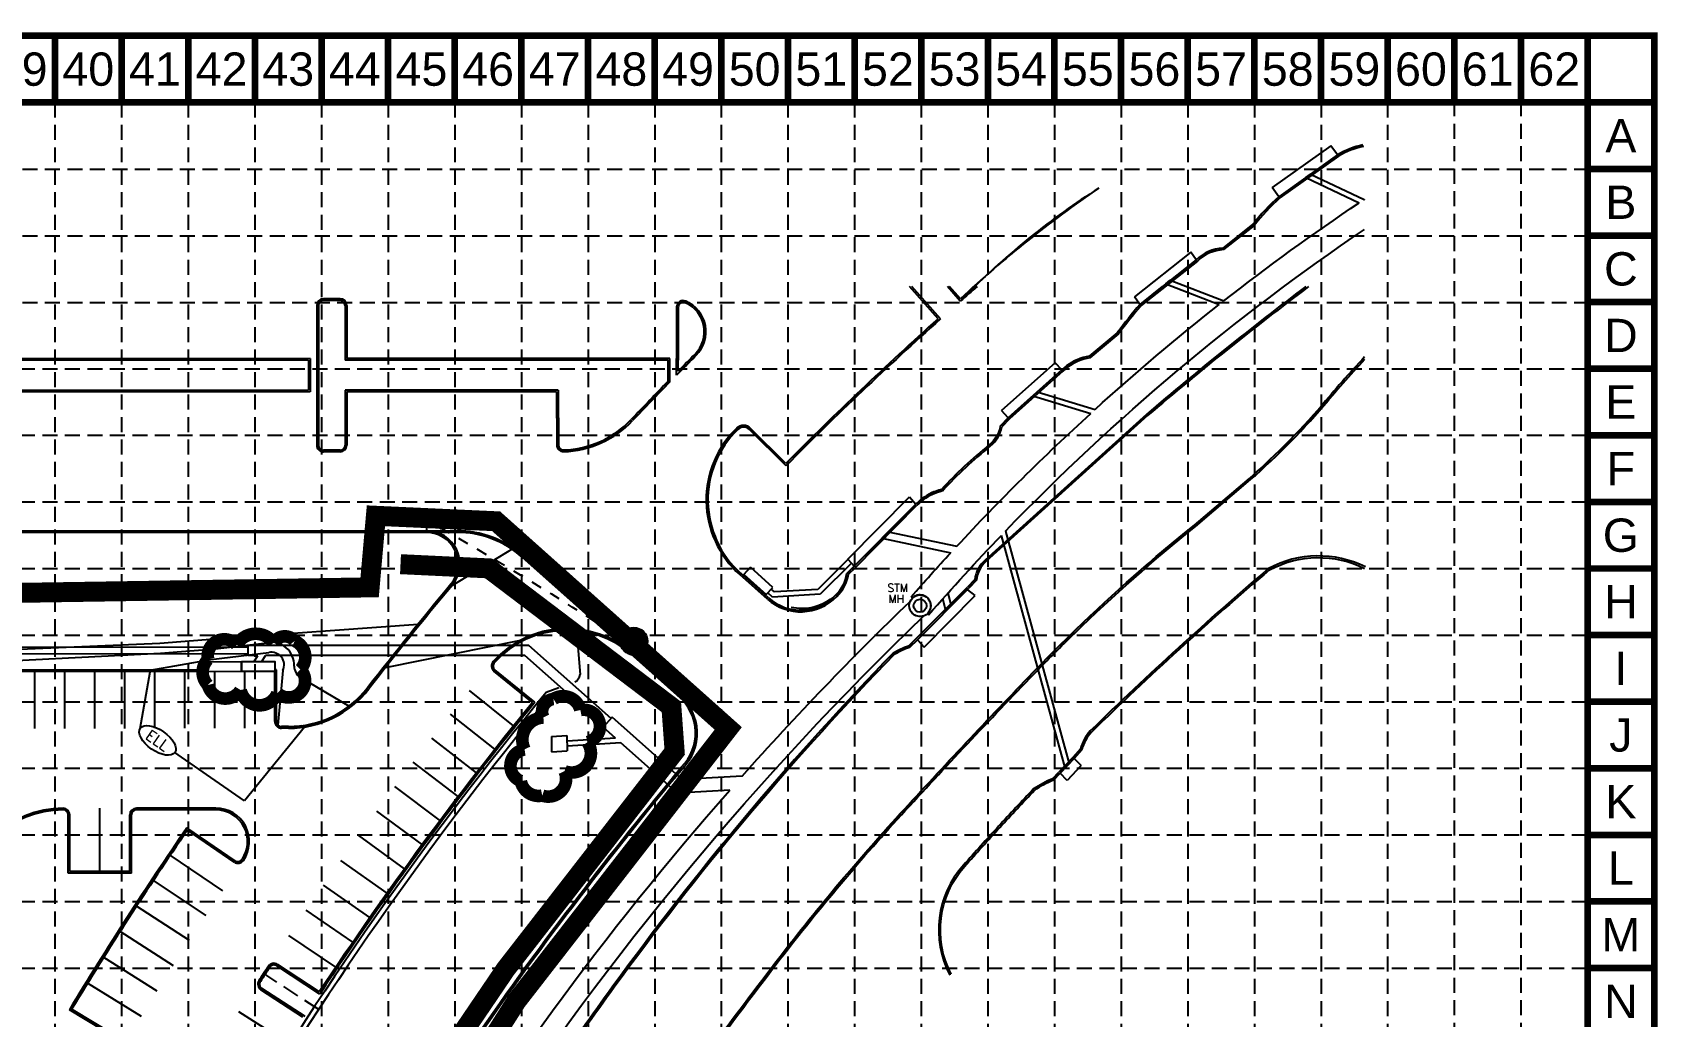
# Model space of a CAD drawing. Header units: feet. Extents: x -4510 to -3228, y -2167 to -1365.
# Drawn here: x -3716 to -3228.2, y -1660.1 to -1364.6 of the extents above; entities that cross this region are included whole.
import ezdxf
from ezdxf.enums import TextEntityAlignment as Align

# ---------------------------------------------------------------- set-up
doc = ezdxf.new("R2010")
doc.units = ezdxf.units.FT
doc.header["$LTSCALE"] = 40
doc.header["$MEASUREMENT"] = 0
for name, pattern in [('HIDDEN', [0.375, 0.25, -0.125]), ('HIDDEN2', [0.1875, 0.125, -0.0625]), ('SAWCUT', [0.16, 0.08, -0.08])]:
    doc.linetypes.add(name, pattern=pattern)
for name, color, linetype in [('BASE', 7, 'CONTINUOUS'), ('E-PVMT', 1, 'CONTINUOUS'), ('E-STORM', 11, 'CONTINUOUS'), ('ESAN', 1, 'CONTINUOUS'), ('GRID', 254, 'HIDDEN'), ('INLET PROTECTION', 5, 'CONTINUOUS'), ('LEGEND', 7, 'CONTINUOUS'), ('LIMITS OF DISTURBANCE', 1, 'HIDDEN'), ('P-DEMO-SAWCUT', 2, 'SAWCUT'), ('P-PVMT', 3, 'CONTINUOUS'), ('P-STORM', 3, 'CONTINUOUS'), ('P-STRIPE', 1, 'CONTINUOUS'), ('PC', 43, 'CONTINUOUS'), ('SILT FENCE', 200, 'CONTINUOUS')]:
    doc.layers.add(name, color=color, linetype=linetype)
doc.styles.add('L60', font='simplex', dxfattribs={"height": 2.4})
doc.styles.add('L80', font='simplex', dxfattribs={"height": 3.2})
doc.styles.get("Standard").update_dxf_attribs({"font": 'ARIAL.TTF'})

msp = doc.modelspace()

# ---------------------------------------------------------------- hatches: boundary and pattern name
at = {"layer": 'INLET PROTECTION'}
h = msp.add_hatch(dxfattribs=at)
h.set_pattern_fill('ANSI31', color=3, style=0)
h.set_pattern_definition([(45, (330.57465, 441.84888), (-0.0883883476, 0.0883883476), [])])
edge = h.paths.add_edge_path()
edge.add_arc((-3535.48, -1547.44), 4.11, 0, 360)

# ---------------------------------------------------------------- linework, layer by layer
at = {"layer": 'BASE', "color": 9}
msp.add_line((-3249.24, -1385.57), (-3249.24, -2145.57), dxfattribs=at)
at = {"layer": 'BASE', "const_width": 2}
for points in [[(-3709.24, -1385.57), (-3709.24, -1365.57)], [(-3689.24, -1385.57), (-3689.24, -1365.57)], [(-3669.24, -1385.57), (-3669.24, -1365.57)], [(-3649.24, -1385.57), (-3649.24, -1365.57)], [(-3629.24, -1385.57), (-3629.24, -1365.57)], [(-3609.24, -1385.57), (-3609.24, -1365.57)], [(-3589.24, -1385.57), (-3589.24, -1365.57)], [(-3569.24, -1385.57), (-3569.24, -1365.57)], [(-3549.24, -1385.57), (-3549.24, -1365.57)], [(-3529.24, -1385.57), (-3529.24, -1365.57)], [(-3509.24, -1385.57), (-3509.24, -1365.57)], [(-3489.24, -1385.57), (-3489.24, -1365.57)], [(-3469.24, -1385.57), (-3469.24, -1365.57)], [(-3449.24, -1385.57), (-3449.24, -1365.57)], [(-3429.24, -1385.57), (-3429.24, -1365.57)], [(-3409.24, -1385.57), (-3409.24, -1365.57)], [(-3389.24, -1385.57), (-3389.24, -1365.57)], [(-3369.24, -1385.57), (-3369.24, -1365.57)], [(-3349.24, -1385.57), (-3349.24, -1365.57)], [(-3329.24, -1385.57), (-3329.24, -1365.57)], [(-3309.24, -1385.57), (-3309.24, -1365.57)], [(-3289.24, -1385.57), (-3289.24, -1365.57)], [(-3269.24, -1385.57), (-3269.24, -1365.57)], [(-3249.24, -1385.57), (-3249.24, -1365.57)], [(-3229.24, -1385.57), (-3229.24, -1365.57)], [(-3229.24, -1385.57), (-3249.24, -1385.57)], [(-3229.24, -1405.57), (-3249.24, -1405.57)], [(-3229.24, -1425.57), (-3249.24, -1425.57)], [(-3229.24, -1445.57), (-3249.24, -1445.57)], [(-3229.24, -1465.57), (-3249.24, -1465.57)], [(-3229.24, -1485.57), (-3249.24, -1485.57)], [(-3229.24, -1505.57), (-3249.24, -1505.57)], [(-3229.24, -1525.57), (-3249.24, -1525.57)], [(-3229.24, -1545.57), (-3249.24, -1545.57)], [(-3229.24, -1565.57), (-3249.24, -1565.57)], [(-3229.24, -1585.57), (-3249.24, -1585.57)], [(-3229.24, -1605.57), (-3249.24, -1605.57)], [(-3229.24, -1625.57), (-3249.24, -1625.57)], [(-3229.24, -1645.57), (-3249.24, -1645.57)]]:
    msp.add_lwpolyline(points, dxfattribs=at)
at = {"layer": 'E-PVMT', "color": 7}
for p, q in [((-3324.27, -1401.28), (-3341.89, -1413.89)), ((-3323.98, -1401.69), (-3341.57, -1414.28)), ((-3349.76, -1422.28), (-3358.74, -1429.31)), ((-3349.4, -1422.64), (-3358.55, -1429.8)), ((-3366.68, -1432.83), (-3383.62, -1446.23)), ((-3366.35, -1433.21), (-3383.27, -1446.59)), ((-3444.19, -1450.58), (-3452.74, -1440.9)), ((-3443.49, -1450.62), (-3452.07, -1440.9)), ((-3437.51, -1445.3), (-3441.4, -1440.9)), ((-3437.47, -1444.6), (-3440.73, -1440.9)), ((-3376.88, -1440.9), (-3383.62, -1446.23)), ((-3376.07, -1440.9), (-3383.27, -1446.59)), ((-3630.68, -1446.54), (-3630.65, -1488.54)), ((-3630.18, -1446.54), (-3630.15, -1488.54)), ((-3623.68, -1444.53), (-3628.68, -1444.54)), ((-3623.68, -1445.03), (-3628.68, -1445.04)), ((-3622.18, -1446.53), (-3622.17, -1463.03)), ((-3621.68, -1446.53), (-3621.67, -1462.53)), ((-3522.68, -1447.12), (-3522.67, -1462.46)), ((-3522.18, -1447.12), (-3522.17, -1462.96)), ((-3390.39, -1454.74), (-3398.86, -1461.81)), ((-3390.39, -1454.74), (-3398.86, -1461.81)), ((-3390.02, -1455.09), (-3398.64, -1462.28)), ((-3390.02, -1455.09), (-3398.64, -1462.28)), ((-3632.67, -1462.54), (-3763.67, -1462.63)), ((-3633.17, -1463.04), (-3763.17, -1463.13)), ((-3633.17, -1463.04), (-3633.16, -1472.04)), ((-3632.67, -1462.54), (-3632.66, -1472.54)), ((-3561.17, -1462.99), (-3622.17, -1463.03)), ((-3560.67, -1462.49), (-3621.67, -1462.53)), ((-3525.17, -1462.96), (-3561.17, -1462.99)), ((-3524.67, -1462.46), (-3560.67, -1462.49)), ((-3525.16, -1469.31), (-3525.17, -1462.96)), ((-3524.66, -1469.52), (-3524.67, -1462.46)), ((-3522.66, -1467.48), (-3522.67, -1462.46)), ((-3522.17, -1466.26), (-3522.17, -1462.96)), ((-3407.05, -1465.93), (-3423.12, -1480.29)), ((-3407.05, -1465.93), (-3423.12, -1480.29)), ((-3406.71, -1466.31), (-3422.79, -1480.66)), ((-3406.71, -1466.31), (-3422.79, -1480.66)), ((-3405.6, -1464.66), (-3407.05, -1465.93)), ((-3405.27, -1465.04), (-3406.72, -1466.31)), ((-3632.66, -1472.54), (-3763.66, -1472.63)), ((-3633.16, -1472.04), (-3763.16, -1472.13)), ((-3558.16, -1471.99), (-3622.16, -1472.03)), ((-3622.16, -1472.03), (-3622.15, -1488.53)), ((-3558.66, -1472.49), (-3621.66, -1472.53)), ((-3621.66, -1472.53), (-3621.65, -1488.53)), ((-3558.66, -1472.49), (-3558.65, -1488.47)), ((-3558.16, -1471.99), (-3558.15, -1488.47)), ((-3381.62, -1479.28), (-3430.06, -1523.03)), ((-3381.28, -1479.65), (-3429.73, -1523.41)), ((-3422.76, -1480.63), (-3425.03, -1483.06)), ((-3489.82, -1494.71), (-3500.8, -1483.83)), ((-3489.83, -1494), (-3500.45, -1483.47)), ((-3623.65, -1490.03), (-3628.65, -1490.04)), ((-3623.65, -1490.53), (-3628.65, -1490.54)), ((-3367.26, -1512.56), (-3350.75, -1498.49)), ((-3366.94, -1512.94), (-3350.42, -1498.87)), ((-3469.34, -1524.87), (-3450.87, -1506.21)), ((-3468.99, -1525.22), (-3450.52, -1506.56)), ((-3448.84, -1504.44), (-3450.87, -1506.21)), ((-3448.53, -1504.83), (-3450.54, -1506.58)), ((-3588.66, -1514.22), (-3802.53, -1514.5)), ((-3588.66, -1514.72), (-3802.53, -1515)), ((-3521.86, -1564.09), (-3569.04, -1522.17)), ((-3521.53, -1563.72), (-3568.7, -1521.8)), ((-3471.57, -1527.05), (-3469.34, -1524.87)), ((-3471.1, -1527.29), (-3468.99, -1525.23)), ((-3495.41, -1534.76), (-3503.69, -1527.39)), ((-3495.07, -1534.39), (-3503.36, -1527.02)), ((-3450.73, -1546.63), (-3435.34, -1531.17)), ((-3433.16, -1528.86), (-3435.35, -1531.17)), ((-3432.68, -1529.09), (-3434.99, -1531.52)), ((-3450.38, -1546.98), (-3434.99, -1531.52)), ((-3450.73, -1546.62), (-3453.04, -1548.88)), ((-3450.38, -1546.98), (-3452.77, -1549.31)), ((-3401.47, -1579.76), (-3403.72, -1582.29)), ((-3401.02, -1580.01), (-3403.35, -1582.62)), ((-3403.72, -1582.29), (-3407.91, -1586.73)), ((-3403.35, -1582.62), (-3407.55, -1587.07)), ((-3409.82, -1588.76), (-3407.91, -1586.73)), ((-3409.54, -1589.18), (-3407.55, -1587.07))]:
    msp.add_line(p, q, dxfattribs=at)
at = {"layer": 'E-PVMT', "color": 170}
msp.add_line((-3341.89, -1413.89), (-3343.95, -1411.18), dxfattribs=at)
at = {"layer": 'E-PVMT', "color": 7}
for points in [[(-3333.83, -1440.9, 0.015749), (-3381.61, -1479.27)], [(-3333, -1440.9, 0.015919), (-3381.28, -1479.65)], [(-3423.12, -1480.29), (-3425.5, -1482.82, -0.181666), (-3428.83, -1488.44, 0.038187), (-3443.17, -1501.85, 0.998924)], [(-3403.17, -1544.97, -0.023207), (-3366.95, -1512.95)], [(-3402.82, -1543.93, -0.022741), (-3367.26, -1512.56)], [(-3344.73, -1525.99, 0.016573), (-3398.14, -1574.7, 1.061956)], [(-3344.73, -1525.99, -0.242142), (-3316.14, -1525.53, -0.496335)], [(-3474.61, -1533.33), (-3474.61, -1533.33), (-3474.62, -1533.34, -0.159425), (-3483.67, -1537.56)], [(-3457.66, -1550.96, 0.034606), (-3539.43, -1647.86, 0.010572), (-3575.83, -1699.87, 0.024431), (-3613.09, -1761.94, 0.028974), (-3645.98, -1832.93, 0.056913), (-3656.98, -1873.93, -0.064504), (-3661.75, -1890.7, 0.034568), (-3666.76, -1904.99)], [(-3457.35, -1551.36, 0.034586), (-3539.02, -1648.15, 0.010572), (-3575.41, -1700.15, 0.024431), (-3612.65, -1762.18, 0.028974), (-3645.51, -1833.11, 0.056913), (-3656.49, -1874.01, -0.064504), (-3661.29, -1890.9, 0.034568), (-3666.28, -1905.12, -0.0904)], [(-3698.53, -1888.44, -0.017025), (-3661.76, -1802.87, -0.024589), (-3612.17, -1711.96, -0.028435), (-3552.13, -1624.01, -0.011854), (-3521.17, -1585.19, -0.011854)], [(-3698.07, -1888.65, -0.017031), (-3661.31, -1803.09, -0.024589), (-3611.74, -1712.22, -0.028436), (-3551.73, -1624.32, -0.011855), (-3520.79, -1585.52, -0.011855)], [(-3440.24, -1647.45, -0.312132), (-3436.21, -1615.03, -0.002825), (-3425.66, -1603.35, -0.005793), (-3415.2, -1592.16, -2.017835)]]:
    msp.add_lwpolyline(points, format="xyb", dxfattribs=at)
msp.add_lwpolyline([(-3483.73, -1537.58), (-3485.9, -1537.57), (-3488.27, -1537.33)], dxfattribs=at)
for centre, radius, start, end in [((-3311.61, -1422.82), 24.98, 101.6895, 120.4612), ((-3311.61, -1422.82), 24.48, 101.4567, 120.4612), ((-3275.8, -1600.67), 224.25, 123.202, 136.1474), ((-3275.8, -1600.67), 224.25, 123.202, 136.1474), ((-3201.44, -1696.29), 345.05, 124.3145, 133.1599), ((-3293.49, -1467.15), 71.97, 132.2602, 141.4305), ((-3293.49, -1467.15), 71.47, 132.2835, 141.4775), ((-3357.91, -1441.88), 12.6, 93.7486, 134.1175), ((-3357.91, -1441.88), 12.1, 93.0252, 134.2357), ((-2722.86, -2254.37), 1079.5, 131.09997, 131.45442), ((-2722.86, -2254.37), 1080, 131.13036, 131.42788), ((-3628.68, -1446.54), 2, 90.0409, 180.0409), ((-3628.68, -1446.54), 1.5, 90.0409, 180.0409), ((-3623.68, -1446.53), 2, 0.0409, 90.0409), ((-3623.68, -1446.53), 1.5, 0.0409, 90.0409), ((-3520.68, -1447.11), 2, 66.7103, 180.0409), ((-3520.68, -1447.11), 1.5, 66.7103, 180.0409), ((-3523.84, -1454.46), 9.5, 315.0386, 66.7103), ((-3523.84, -1454.46), 10, 315.0386, 66.7103), ((-3218.36, -1584.6), 215.54, 140.0605, 142.9508), ((-3218.36, -1584.6), 215.54, 140.0605, 142.9508), ((-3218.36, -1584.6), 215.04, 140.0741, 142.9661), ((-3218.36, -1584.6), 215.04, 140.0741, 142.9661), ((-2722.86, -2254.37), 1080, 131.90535, 135.24764), ((-2722.86, -2254.37), 1079.5, 131.87903, 135.27418), ((-2722.86, -2254.37), 1122, 135.03862, 135.46647), ((-2722.86, -2254.37), 1122.5, 135.03862, 135.40423), ((-3396.05, -1477.83), 16.26, 99.9373, 125.9502), ((-3396.05, -1477.83), 16.26, 99.9373, 125.9502), ((-3396.05, -1477.83), 15.76, 99.4555, 125.9502), ((-3396.05, -1477.83), 15.76, 99.4555, 125.9502), ((-3103.37, -1662.63), 292.43, 136.6865, 140.6354), ((-3103.37, -1662.63), 291.93, 136.7906, 140.6354), ((-2722.86, -2254.37), 1122.5, 135.6226, 136.43849), ((-2722.86, -2254.37), 1122, 135.61218, 136.43849), ((-3496.47, -1332.28), 221.05, 311.2416, 319.8878), ((-3496.47, -1332.28), 221.55, 311.2416, 319.8878), ((-3557.64, -1460.49), 29.5, 272.0218, 316.4385), ((-3557.64, -1460.49), 30, 272.0218, 316.4385), ((-3502.56, -1485.6), 3, 45.2476, 134.1399), ((-3483.76, -1504.98), 30, 133.4202, 228.3548), ((-3483.76, -1504.98), 29.5, 134.1399, 228.3548), ((-3502.56, -1485.6), 2.5, 45.2476, 134.1399), ((-3434.64, -1481.19), 9.79, 308.7126, 349.0203), ((-3628.65, -1488.54), 2, 180.0409, 270.0409), ((-3628.65, -1488.54), 1.5, 180.0409, 270.0409), ((-3623.65, -1488.53), 2, 270.0409, 0.0409), ((-3623.65, -1488.53), 1.5, 270.0409, 0.0409), ((-3556.65, -1488.47), 2, 180.0409, 272.0218), ((-3556.65, -1488.47), 1.5, 180.0409, 272.0218), ((-3348.34, -1588.86), 128.2, 128.7126, 137.5282), ((-3439.19, -1518.07), 16.7, 103.796, 125.2852), ((-3439.19, -1518.07), 16.2, 103.2643, 125.1977), ((-3588.63, -1544.22), 30, 48.3763, 90.0624), ((-3588.63, -1544.22), 29.5, 48.3763, 90.0624), ((-3424.02, -1529.98), 9.2, 130.9851, 173.0343), ((-3424.02, -1529.98), 8.7, 130.9538, 174.1069), ((-2636.78, -2355.73), 1091.22, 130.46869, 134.27031), ((-3329.99, -1553.55), 31.75, 63.7044, 118.2489), ((-3482.46, -1525.54), 11, 313.009, 352.0961), ((-3482.46, -1525.54), 11.5, 313.1439, 351.2279), ((-3485.44, -1523.56), 15, 228.3548, 316.2498), ((-3485.44, -1523.56), 14.5, 228.3548, 316.2498), ((-3443.45, -1576.21), 28.97, 109.3348, 119.3696), ((-3443.45, -1576.21), 28.47, 109.1136, 119.2242), ((-3531.57, -1574.97), 14.58, 315.4824, 48.2411), ((-3531.57, -1574.97), 15.08, 315.6169, 48.2576), ((-3388.35, -1583.45), 13.62, 138.1548, 164.3091), ((-3388.35, -1583.45), 13.12, 138.2281, 164.8102), ((-3398.12, -1617.73), 31.25, 111.9867, 123.8265), ((-3398.12, -1617.73), 30.75, 111.7842, 123.7254), ((-2937.43, -2049.33), 661.76, 136.25683, 137.58916), ((-2397.56, -2542.49), 1392.97, 137.58916, 138.2367), ((-3414.79, -1634.15), 29.21, 138.2367, 207.5759)]:
    msp.add_arc(centre, radius, start, end, dxfattribs=at)
at = {"layer": 'E-STORM', "color": 5}
for p, q in [((-3326.34, -1398.57), (-3343.95, -1411.18)), ((-3324.27, -1401.28), (-3326.34, -1398.57)), ((-3324.27, -1401.28), (-3341.89, -1413.89)), ((-3333.78, -1408.08), (-3332.38, -1407.09)), ((-3333.78, -1408.08), (-3317.74, -1415.73)), ((-3333.78, -1408.08), (-3317.74, -1415.73)), ((-3332.38, -1407.09), (-3316.29, -1414.76)), ((-3368.28, -1430.56), (-3385.21, -1443.96)), ((-3366.68, -1432.83), (-3368.28, -1430.56)), ((-3375.84, -1440.07), (-3374.47, -1438.99)), ((-3375.84, -1440.07), (-3359.79, -1446.29)), ((-3374.47, -1438.99), (-3358.42, -1445.21)), ((-3383.62, -1446.23), (-3385.21, -1443.96)), ((-3409.06, -1463.79), (-3425.14, -1478.14)), ((-3407.05, -1465.93), (-3409.06, -1463.79)), ((-3414.43, -1472.53), (-3415.74, -1473.7)), ((-3414.43, -1472.53), (-3397.06, -1477.8)), ((-3415.74, -1473.7), (-3398.35, -1478.98)), ((-3423.12, -1480.29), (-3425.14, -1478.14)), ((-3471.22, -1522.75), (-3452.75, -1504.08)), ((-3452.75, -1504.08), (-3450.87, -1506.21)), ((-3459.16, -1514.59), (-3461.05, -1516.49)), ((-3461.05, -1516.49), (-3440.37, -1520.83)), ((-3459.16, -1514.59), (-3438.59, -1518.91)), ((-3406.05, -1585.49), (-3425.17, -1515.61)), ((-3423.97, -1514.36), (-3404.85, -1584.21)), ((-3471.18, -1522.8), (-3480.27, -1531.85)), ((-3470.18, -1523.92), (-3479.61, -1533.32)), ((-3471.22, -1522.75), (-3469.34, -1524.87)), ((-3493.84, -1534.15), (-3495.28, -1532.87)), ((-3493.3, -1532.62), (-3494.26, -1531.77)), ((-3479.61, -1533.32), (-3493.84, -1534.15)), ((-3480.27, -1531.85), (-3493.3, -1532.62)), ((-3452.25, -1534.09), (-3451.9, -1534.45)), ((-3448.4, -1549.18), (-3433.01, -1533.72)), ((-3441.94, -1537.79), (-3442.78, -1534.68)), ((-3440.31, -1536.15), (-3441.19, -1532.9)), ((-3433.01, -1533.72), (-3435.23, -1531.99, 524)), ((-3447.4, -1539.14), (-3447.04, -1539.52)), ((-3450.38, -1546.98), (-3448.4, -1549.18)), ((-3542.01, -1570.27), (-3544.67, -1573.26)), ((-3520.95, -1588.98), (-3542.01, -1570.27)), ((-3540.96, -1576.55), (-3544.67, -1573.26)), ((-3560.22, -1576.05), (-3555.57, -1575.78)), ((-3560.22, -1576.05), (-3560.18, -1580.63)), ((-3555.57, -1575.78), (-3555.53, -1580.36)), ((-3540.96, -1576.55), (-3555.55, -1577.46)), ((-3539.38, -1577.95), (-3555.54, -1578.96)), ((-3522.37, -1593.07), (-3539.38, -1577.95)), ((-3560.18, -1580.63), (-3555.53, -1580.36)), ((-3404.85, -1584.21), (-3406.05, -1585.49)), ((-3401.25, -1584.76), (-3405.44, -1589.21)), ((-3401.25, -1584.76), (-3403.35, -1582.62)), ((-3502.99, -1587.92), (-3520.95, -1588.98)), ((-3405.44, -1589.21), (-3407.55, -1587.07)), ((-3506.73, -1592.15), (-3522.37, -1593.07))]:
    msp.add_line(p, q, dxfattribs=at)
for points in [[(-3358.42, -1445.21, -0.018353), (-3317.74, -1415.73)], [(-3316.29, -1414.76, -0.000065), (-3316.14, -1414.66, -0.000065)], [(-3423.97, -1514.36, -0.052161), (-3316.14, -1423.7, -0.052161)], [(-3397.06, -1477.8, -0.017831), (-3359.79, -1446.29)], [(-3438.59, -1518.91, -0.020709), (-3398.35, -1478.98)], [(-3447.04, -1539.52, -0.011966), (-3425.17, -1515.61, -0.009163)], [(-3452.25, -1534.09, -0.006503), (-3440.37, -1520.83)], [(-3502.99, -1587.92, -0.019273), (-3452.58, -1535.46)], [(-3448.42, -1539.78, -0.665762), (-3452.58, -1535.46, -4.029639)], [(-3447.4, -1539.14, 1.020477), (-3451.9, -1534.45, 2.432373)], [(-3680.7, -1881.69, -0.090176), (-3506.73, -1592.15, -0.090176)]]:
    msp.add_lwpolyline(points, format="xyb", dxfattribs=at)
for points in [[(-3502.48, -1527.39), (-3500.45, -1525.2)], [(-3493.76, -1531.23), (-3500.45, -1525.2)], [(-3502.48, -1527.39), (-3495.79, -1533.41)], [(-3495.79, -1533.41), (-3493.76, -1531.23)]]:
    msp.add_lwpolyline(points, dxfattribs=at)
at = {"layer": 'ESAN', "color": 170}
for radius in [3.25, 1.95]:
    msp.add_circle((-3449.6, -1536.75), radius, dxfattribs=at)
at = {"layer": 'GRID', "color": 253, "linetype": 'HIDDEN', "ltscale": 0.45}
for p, q in [((-3709.24, -1385.57), (-3709.24, -2085.65)), ((-3689.24, -1385.57), (-3689.24, -2085.65)), ((-3669.24, -1385.57), (-3669.24, -2085.65)), ((-3649.24, -1385.57), (-3649.24, -2085.65)), ((-3629.24, -1385.57), (-3629.24, -2085.65)), ((-3609.24, -1385.57), (-3609.24, -2085.65)), ((-3589.24, -1385.57), (-3589.24, -2085.65)), ((-3569.24, -1385.57), (-3569.24, -2085.65)), ((-3549.24, -1385.57), (-3549.24, -2085.65)), ((-3529.24, -1385.57), (-3529.24, -2085.65)), ((-3509.24, -1385.57), (-3509.24, -2085.65)), ((-3489.24, -1385.57), (-3489.24, -2085.65)), ((-3469.24, -1385.57), (-3469.24, -2085.65)), ((-3449.24, -1385.57), (-3449.24, -2085.65)), ((-3429.24, -1385.57), (-3429.24, -2085.65)), ((-3409.24, -1385.57), (-3409.24, -2085.65)), ((-3389.24, -1385.57), (-3389.24, -2085.65)), ((-3369.24, -1385.57), (-3369.24, -2085.65)), ((-3349.24, -1385.57), (-3349.24, -2085.65)), ((-3329.24, -1385.57), (-3329.24, -2085.65)), ((-3309.24, -1385.57), (-3309.24, -2085.65)), ((-3289.28, -1385.24), (-3289.28, -2085.65)), ((-3269.28, -1385.24), (-3269.28, -2085.65)), ((-4488.51, -1405.63), (-3248.51, -1405.63)), ((-4488.51, -1425.63), (-3248.51, -1425.63)), ((-4488.51, -1445.63), (-3248.51, -1445.63)), ((-4489.24, -1465.57), (-3249.24, -1465.57)), ((-4489.24, -1485.57), (-3249.24, -1485.57)), ((-4489.24, -1505.57), (-3249.24, -1505.57)), ((-4489.24, -1525.57), (-3249.24, -1525.57)), ((-4489.24, -1545.57), (-3249.24, -1545.57)), ((-4489.24, -1565.57), (-3249.24, -1565.57)), ((-4489.24, -1585.57), (-3249.24, -1585.57)), ((-4489.24, -1605.57), (-3249.24, -1605.57)), ((-4489.24, -1625.57), (-3249.24, -1625.57)), ((-4489.24, -1645.57), (-3249.24, -1645.57))]:
    msp.add_line(p, q, dxfattribs=at)
at = {"layer": 'INLET PROTECTION', "color": 3}
msp.add_circle((-3535.48, -1547.44), 4.11, dxfattribs=at)
at = {"layer": 'LEGEND', "color": 170, "ltscale": 100, "const_width": 3.79}
for points in [[(-3654.7, -1548.49, 0.520567), (-3654.7, -1548.49, 0.765195), (-3663.28, -1552.81, 0.417879), (-3663.33, -1560.58, 0.6649), (-3653.53, -1562.07, 0.744833), (-3642.47, -1563, 0.975642), (-3635.58, -1555.88, 0.520567), (-3637.3, -1547.31, 0.520567), (-3643.59, -1547.88, 0.540264), (-3654.7, -1548.49)], [(-3568.28, -1579.91, 0.520567), (-3568.28, -1579.91, 0.765195), (-3569.43, -1589.44, 0.417879), (-3562.99, -1593.78, 0.6649), (-3556.32, -1586.45, 0.744833), (-3549.43, -1577.75, 0.975642), (-3551.54, -1568.08, 0.520567), (-3559.63, -1564.76, 0.520567), (-3562.63, -1570.32, 0.540264), (-3568.28, -1579.91)]]:
    msp.add_lwpolyline(points, format="xyb", close=True, dxfattribs=at)
at = {"layer": 'P-DEMO-SAWCUT', "color": 7}
msp.add_lwpolyline([(-3539.26, -1548.44), (-3538.25, -1547.31), (-3541.67, -1545, 0.012589), (-3591.45, -1514.6, 0.14547), (-3597.73, -1512.74), (-3597.73, -1514.74)], format="xyb", dxfattribs=at)
at = {"layer": 'P-PVMT', "color": 7}
for p, q in [((-3663.26, -1556.06), (-3769.76, -1556.14)), ((-3643.26, -1556.55), (-3769.26, -1556.64)), ((-3653.26, -1556.05), (-3653.26, -1556.05)), ((-3642.76, -1556.05), (-3643.26, -1556.05)), ((-3643.25, -1571.55), (-3643.26, -1556.55)), ((-3642.75, -1571.55), (-3642.76, -1556.05)), ((-3565.91, -1565.83), (-3577.5, -1556.37)), ((-3565.21, -1565.76), (-3577.19, -1555.99)), ((-3639.12, -1573.04), (-3641.25, -1573.05)), ((-3639.12, -1573.54), (-3641.25, -1573.55)), ((-3705.29, -1617.09), (-3705.3, -1599.59)), ((-3704.79, -1616.59), (-3704.8, -1599.59)), ((-3686.79, -1616.58), (-3686.8, -1599.58)), ((-3686.29, -1617.08), (-3686.3, -1599.58)), ((-3660.93, -1597.56), (-3684.81, -1597.58)), ((-3660.93, -1598.06), (-3684.81, -1598.08)), ((-3655.19, -1613.34), (-3669.62, -1603.44)), ((-3655.47, -1613.75), (-3669.49, -1604.13)), ((-3686.29, -1617.08), (-3705.29, -1617.09)), ((-3686.79, -1616.58), (-3704.79, -1616.59)), ((-3629.78, -1653.46), (-3642.7, -1644.9)), ((-3629.92, -1652.76), (-3642.42, -1644.48)), ((-3634.86, -1660.29), (-3647.43, -1652.11)), ((-3634.16, -1660.14), (-3647.15, -1651.69)), ((-3689.96, -1667.19), (-3704.92, -1658.11)), ((-3689.7, -1666.76), (-3704.24, -1657.94))]:
    msp.add_line(p, q, dxfattribs=at)
at = {"layer": 'P-PVMT', "color": 5}
for points in [[(-3663.27, -1553.56), (-3653.27, -1553.55), (-3653.26, -1556.55), (-3663.26, -1556.56)], [(-3653.27, -1553.55), (-3643.27, -1553.55), (-3643.26, -1556.55), (-3653.26, -1556.55)]]:
    msp.add_lwpolyline(points, close=True, dxfattribs=at)
at = {"layer": 'P-PVMT', "color": 7}
for centre, radius, start, end in [((-3597.72, -1524.24), 10, 320.1856, 90.0724), ((-3597.72, -1524.24), 9.5, 320.1856, 90.0724), ((-2722.48, -2253.83), 1129.95, 140.18563, 142.20984), ((-2722.48, -2253.83), 1129.45, 140.18563, 142.20984), ((-3555.51, -1573.65), 30, 48.3763, 137.7446), ((-3555.51, -1573.65), 29.5, 48.3763, 137.7446), ((-3576.24, -1554.82), 2, 137.7446, 230.7954), ((-3576.24, -1554.82), 1.5, 137.7446, 230.7954), ((-3639.14, -1543.04), 30, 270.0409, 322.2098), ((-3639.14, -1543.04), 30.5, 270.0409, 322.2098), ((-2722.48, -2253.83), 1088.45, 140.7954, 146.48053), ((-2722.48, -2253.83), 1087.95, 140.76907, 146.50687), ((-3641.25, -1571.55), 2, 180.0409, 270.0409), ((-3641.25, -1571.55), 1.5, 180.0409, 270.0409), ((-3706.78, -1627.59), 30, 90.0409, 177.9942), ((-3706.78, -1627.59), 29.5, 90.0409, 177.9942), ((-3706.8, -1599.59), 2, 0.0409, 90.0409), ((-3706.8, -1599.59), 1.5, 0.0409, 90.0409), ((-3684.8, -1599.58), 2, 90.0409, 180.0409), ((-3684.8, -1599.58), 1.5, 90.0409, 180.0409), ((-3660.92, -1607.56), 10, 325.4211, 90.0409), ((-3660.92, -1607.56), 9.5, 325.4211, 90.0409), ((-2722.48, -2253.83), 1148.95, 145.52301, 148.76882), ((-2722.48, -2253.83), 1148.45, 145.54795, 148.74389), ((-3654.34, -1612.1), 2, 235.5479, 325.4211), ((-3654.34, -1612.1), 1.5, 235.5479, 325.4211), ((-2722.48, -2253.83), 1105.45, 146.58438, 146.85045), ((-2722.48, -2253.83), 1104.95, 146.58438, 146.85045), ((-3643.52, -1646.15), 2, 56.4805, 146.5844), ((-3643.52, -1646.15), 1.5, 56.4805, 146.5844), ((-3646.34, -1650.43), 2, 146.8504, 236.9543), ((-3646.34, -1650.43), 1.5, 146.8504, 236.9543)]:
    msp.add_arc(centre, radius, start, end, dxfattribs=at)
at = {"layer": 'P-STORM', "color": 5}
for p, q in [((-3651.39, -1549.24), (-4020.4, -1549.51)), ((-3567.05, -1548.68), (-3651.39, -1548.74)), ((-3542.34, -1570.64), (-3567.05, -1548.68)), ((-3651.39, -1551.24), (-3738.33, -1551.31)), ((-3648.37, -1551.74), (-3651.39, -1551.74)), ((-3568.19, -1551.69), (-3646.06, -1551.74)), ((-3544.34, -1572.88), (-3568.19, -1551.69))]:
    msp.add_line(p, q, dxfattribs=at)
for points in [[(-3651.39, -1548.74), (-3651.39, -1551.74)], [(-3649.42, -1553.55), (-3648.37, -1551.74)], [(-3647.11, -1553.55), (-3646.06, -1551.74)], [(-3558.02, -1561.4), (-3561.83, -1562.83)], [(-3556.75, -1562.52), (-3560.93, -1564.09)]]:
    msp.add_lwpolyline(points, dxfattribs=at)
for points in [[(-3663.27, -1553.56), (-3653.27, -1553.55), (-3653.26, -1556.55), (-3663.26, -1556.56)], [(-3653.27, -1553.55), (-3643.27, -1553.55), (-3643.26, -1556.55), (-3653.26, -1556.55)]]:
    msp.add_lwpolyline(points, close=True, dxfattribs=at)
for radius, start, end in [(1087.2, 140.53701, 149.50599), (1085.7, 140.55819, 149.50611)]:
    msp.add_arc((-2722.48, -2253.83), radius, start, end, dxfattribs=at)
at = {"layer": 'P-STRIPE', "color": 7, "ltscale": 0.25}
for p, q in [((-3715.25, -1573.6), (-3715.26, -1556.6)), ((-3715.25, -1573.6), (-3715.26, -1556.6)), ((-3706.25, -1573.59), (-3706.26, -1556.59)), ((-3706.25, -1573.59), (-3706.26, -1556.59)), ((-3697.25, -1573.59), (-3697.26, -1556.59)), ((-3697.25, -1573.59), (-3697.26, -1556.59)), ((-3688.25, -1573.58), (-3688.26, -1556.58)), ((-3688.25, -1573.58), (-3688.26, -1556.58)), ((-3670.25, -1573.57), (-3670.26, -1556.57)), ((-3670.25, -1573.57), (-3670.26, -1556.57)), ((-3661.25, -1573.56), (-3661.26, -1556.56)), ((-3661.25, -1573.56), (-3661.26, -1556.56)), ((-3652.25, -1573.55), (-3652.26, -1556.55)), ((-3652.25, -1573.55), (-3652.26, -1556.55)), ((-3571.57, -1572.83), (-3584.83, -1562.19)), ((-3577.17, -1579.87), (-3590.52, -1569.34)), ((-3582.72, -1586.96), (-3596.15, -1576.55)), ((-3588.2, -1594.1), (-3601.72, -1583.79)), ((-3593.57, -1601.32), (-3607.23, -1591.09)), ((-3695.79, -1616.59), (-3695.81, -1597.59)), ((-3598.99, -1608.5), (-3612.68, -1598.42)), ((-3604.3, -1615.77), (-3618.07, -1605.81)), ((-3658.82, -1622.36), (-3674.64, -1611.7)), ((-3609.54, -1623.09), (-3623.4, -1613.23)), ((-3663.89, -1629.8), (-3679.72, -1619.31)), ((-3614.73, -1630.44), (-3628.66, -1620.71)), ((-3668.83, -1637.33), (-3684.75, -1626.95)), ((-3619.85, -1637.84), (-3633.87, -1628.22)), ((-3673.71, -1644.89), (-3689.71, -1634.64)), ((-3624.92, -1645.28), (-3639.01, -1635.78)), ((-3678.53, -1652.48), (-3694.62, -1642.37)), ((-3683.29, -1660.12), (-3699.46, -1650.13)), ((-3639.73, -1667.85), (-3654.06, -1658.7))]:
    msp.add_line(p, q, dxfattribs=at)
at = {"layer": 'PC', "color": 37}
for p, q in [((-3590.03, -1530.64, 528), (-3569.28, -1518.04, 528)), ((-3600.26, -1542.29, 528), (-3590.42, -1530.32, 528)), ((-3590.42, -1530.32, 528), (-3590.03, -1530.64, 528)), ((-3661.34, -1546.73, 528), (-3600.26, -1542.29, 528)), ((-3552.66, -1543.79, 527), (-3552.71, -1544.29, 527)), ((-3552.71, -1544.29, 527), (-3551.65, -1557.45, 527)), ((-3868.26, -1556.21, 528), (-3677.77, -1547.97, 528)), ((-3777.65, -1556.04, 527), (-3677.58, -1550.96, 527)), ((-3677.77, -1547.97, 528), (-3661.34, -1546.73, 528)), ((-3677.58, -1550.96, 527), (-3661.12, -1549.72, 527)), ((-3662.45, -1552.9, 526), (-3645.08, -1550.82, 526)), ((-3661.12, -1549.72, 527), (-3645.55, -1547.85, 527)), ((-3610.02, -1555.32, 527), (-3569.44, -1547.08, 527)), ((-3680.63, -1556.07, 526), (-3662.45, -1552.9, 526)), ((-3614.47, -1560.19, 527), (-3610.33, -1554.9, 527)), ((-3610.33, -1554.9, 527), (-3610.02, -1555.32, 527)), ((-3683.64, -1573.58, 526), (-3680.63, -1556.57, 526)), ((-3680.63, -1556.57, 526), (-3680.63, -1556.07, 526)), ((-3640.83, -1556.2, 526), (-3642.31, -1572.61, 526)), ((-3635.66, -1558.23, 527), (-3620.93, -1566.88, 527)), ((-3652.35, -1595.31, 526), (-3683.64, -1573.58, 526)), ((-3634.37, -1573.2, 526), (-3652.35, -1595.31, 526)), ((-3635.1, -1572.77, 526), (-3635, -1573.26, 526)), ((-3635, -1573.26, 526), (-3634.37, -1573.2, 526)), ((-3634.37, -1573.2, 526), (-3634.37, -1573.2, 526))]:
    msp.add_line(p, q, dxfattribs=at)
at = {"layer": 'PC', "color": 37, "linetype": 'HIDDEN2'}
msp.add_line((-3630.09, -1658.03, 0.39), (-3646.6, -1647.19, 0.39), dxfattribs=at)
at = {"layer": 'PC', "color": 37}
for centre, radius, start, end in [((-3555.51, -1573.65, 527), 30, 84.532, 117.6492), ((-3644.29, -1554.56, 527), 6.83, 357.4877, 100.6138), ((-3644.29, -1554.56, 526), 3.83, 334.713, 101.8778), ((-3633.32, -1554.8, 527), 4.14, 180.8153, 235.7607), ((-3640.38, -1541.66, 527), 31.85, 307.6418, 324.4344), ((-3554.39, -1557.13, 527), 2.76, 294.3793, 353.4311), ((-3641.25, -1571.55, 526), 1.5, 225.0409, 270), ((-3640.12, -1529.29, 526), 43.77, 268.5262, 276.5833)]:
    msp.add_arc(centre, radius, start, end, dxfattribs=at)

# ---------------------------------------------------------------- texts
at = {"layer": 'BASE'}
for s, p in [('39', (-3719.24, -1375.57)), ('40', (-3699.24, -1375.57)), ('42', (-3659.24, -1375.57)), ('43', (-3639.24, -1375.57)), ('46', (-3579.24, -1375.57)), ('48', (-3539.24, -1375.57)), ('49', (-3519.24, -1375.57)), ('50', (-3499.24, -1375.57)), ('52', (-3459.24, -1375.57)), ('53', (-3439.24, -1375.57)), ('56', (-3379.24, -1375.57)), ('58', (-3339.24, -1375.57)), ('59', (-3319.24, -1375.57)), ('60', (-3299.24, -1375.57)), ('61', (-3279.24, -1375.57)), ('62', (-3259.24, -1375.57)), ('41', (-3679.24, -1375.57)), ('44', (-3619.24, -1375.57)), ('45', (-3599.24, -1375.57)), ('47', (-3559.24, -1375.57)), ('51', (-3479.24, -1375.57)), ('54', (-3419.24, -1375.57)), ('55', (-3399.24, -1375.57)), ('57', (-3359.24, -1375.57)), ('A', (-3239.24, -1395.57)), ('B', (-3239.24, -1415.57)), ('C', (-3239.24, -1435.57)), ('D', (-3239.24, -1455.57)), ('E', (-3239.24, -1475.57)), ('F', (-3239.24, -1495.57)), ('G', (-3239.24, -1515.57)), ('H', (-3239.24, -1535.57)), ('I', (-3239.24, -1555.57)), ('J', (-3239.24, -1575.57)), ('K', (-3239.24, -1595.57)), ('L', (-3239.24, -1615.57)), ('M', (-3239.24, -1635.57)), ('N', (-3239.24, -1655.57))]:
    msp.add_text(s, height=10, dxfattribs=at).set_placement(p, align=Align.MIDDLE_CENTER)
at = {"layer": 'ESAN', "color": 7, "style": 'L60'}
for s, p in [('STM', (-3459.4, -1532.58)), ('MH', (-3459.12, -1535.88))]:
    msp.add_text(s, height=2.4, dxfattribs=at).set_placement(p)

# ---------------------------------------------------------------- next in the draw order: wipeouts: each hides what was drawn before it
at = {"color": 37}
msp.add_wipeout([(-3676.64, -1574.6), (-3676.88, -1574.44), (-3677.27, -1574.19), (-3677.54, -1574.03), (-3677.96, -1573.8), (-3678.29, -1573.63), (-3678.62, -1573.48), (-3679.07, -1573.29), (-3679.62, -1573.09), (-3680.18, -1572.93), (-3680.55, -1572.85), (-3680.99, -1572.78), (-3681.36, -1572.75), (-3681.68, -1572.74), (-3681.85, -1572.75), (-3682.07, -1572.77), (-3682.26, -1572.79), (-3682.44, -1572.83), (-3682.85, -1572.96), (-3683.15, -1573.12), (-3683.49, -1573.39), (-3683.59, -1573.52), (-3683.74, -1573.74), (-3683.9, -1574.2), (-3683.94, -1574.55), (-3683.92, -1575), (-3683.84, -1575.4), (-3683.74, -1575.71), (-3683.64, -1575.99), (-3683.49, -1576.3), (-3683.28, -1576.69), (-3683.03, -1577.08), (-3682.78, -1577.43), (-3682.48, -1577.8), (-3682.14, -1578.18), (-3681.76, -1578.57), (-3681.47, -1578.84), (-3681.04, -1579.21), (-3680.63, -1579.53), (-3680.29, -1579.78), (-3679.95, -1580.01), (-3679.43, -1580.33), (-3678.78, -1580.69), (-3678.46, -1580.85), (-3678.26, -1580.93), (-3677.78, -1581.13), (-3677.23, -1581.32), (-3676.75, -1581.46), (-3676.32, -1581.55), (-3675.82, -1581.63), (-3675.31, -1581.65), (-3674.84, -1581.63), (-3674.41, -1581.55), (-3673.77, -1581.29), (-3673.42, -1581.01), (-3673.32, -1580.88), (-3673.09, -1580.47), (-3673.01, -1580.19), (-3672.97, -1579.85), (-3673.01, -1579.29), (-3673.07, -1579), (-3673.18, -1578.64), (-3673.3, -1578.35), (-3673.39, -1578.15), (-3673.66, -1577.65), (-3673.86, -1577.34), (-3674.24, -1576.82), (-3674.45, -1576.57), (-3674.66, -1576.33), (-3674.88, -1576.1), (-3675.14, -1575.84), (-3675.33, -1575.66), (-3675.6, -1575.41), (-3675.84, -1575.21), (-3676, -1575.08), (-3676.29, -1574.86), (-3676.49, -1574.71)], dxfattribs=at).translate(0, 0, 526).dxf.layer = 'PC'

# ---------------------------------------------------------------- next in the draw order: linework, layer by layer
at = {"layer": 'PC', "color": 37}
msp.add_ellipse((-3678.45, -1577.2, 526), major_axis=(5.18, -3.62), ratio=0.501048, dxfattribs=at)

# ---------------------------------------------------------------- next in the draw order: texts
at = {"layer": 'PC', "color": 37, "style": 'L80'}
msp.add_attdef('ELL', text='', height=3.2, rotation=325.0437, dxfattribs=at).set_placement((-3678.45, -1577.2, 526), align=Align.MIDDLE_CENTER)

# ---------------------------------------------------------------- next in the draw order: wipeouts: each hides what was drawn before it
at = {"color": 37}
msp.add_wipeout([(-3676.64, -1574.6), (-3676.88, -1574.44), (-3677.27, -1574.19), (-3677.54, -1574.03), (-3677.96, -1573.8), (-3678.29, -1573.63), (-3678.62, -1573.48), (-3679.07, -1573.29), (-3679.62, -1573.09), (-3680.18, -1572.93), (-3680.55, -1572.85), (-3680.99, -1572.78), (-3681.36, -1572.75), (-3681.68, -1572.74), (-3681.85, -1572.75), (-3682.07, -1572.77), (-3682.26, -1572.79), (-3682.44, -1572.83), (-3682.85, -1572.96), (-3683.15, -1573.12), (-3683.49, -1573.39), (-3683.59, -1573.52), (-3683.74, -1573.74), (-3683.9, -1574.2), (-3683.94, -1574.55), (-3683.92, -1575), (-3683.84, -1575.4), (-3683.74, -1575.71), (-3683.64, -1575.99), (-3683.49, -1576.3), (-3683.28, -1576.69), (-3683.03, -1577.08), (-3682.78, -1577.43), (-3682.48, -1577.8), (-3682.14, -1578.18), (-3681.76, -1578.57), (-3681.47, -1578.84), (-3681.04, -1579.21), (-3680.63, -1579.53), (-3680.29, -1579.78), (-3679.95, -1580.01), (-3679.43, -1580.33), (-3678.78, -1580.69), (-3678.46, -1580.85), (-3678.26, -1580.93), (-3677.78, -1581.13), (-3677.23, -1581.32), (-3676.75, -1581.46), (-3676.32, -1581.55), (-3675.82, -1581.63), (-3675.31, -1581.65), (-3674.84, -1581.63), (-3674.41, -1581.55), (-3673.77, -1581.29), (-3673.42, -1581.01), (-3673.32, -1580.88), (-3673.09, -1580.47), (-3673.01, -1580.19), (-3672.97, -1579.85), (-3673.01, -1579.29), (-3673.07, -1579), (-3673.18, -1578.64), (-3673.3, -1578.35), (-3673.39, -1578.15), (-3673.66, -1577.65), (-3673.86, -1577.34), (-3674.24, -1576.82), (-3674.45, -1576.57), (-3674.66, -1576.33), (-3674.88, -1576.1), (-3675.14, -1575.84), (-3675.33, -1575.66), (-3675.6, -1575.41), (-3675.84, -1575.21), (-3676, -1575.08), (-3676.29, -1574.86), (-3676.49, -1574.71)], dxfattribs=at).translate(0, 0, 526).dxf.layer = 'PC'

# ---------------------------------------------------------------- next in the draw order: linework, layer by layer
at = {"layer": 'BASE', "const_width": 2}
for points in [[(-4509.24, -2165.57), (-3229.24, -2165.57), (-3229.24, -1365.57), (-4509.24, -1365.57)], [(-4489.24, -2145.57), (-3249.24, -2145.57), (-3249.24, -1385.57), (-4489.24, -1385.57)]]:
    msp.add_lwpolyline(points, close=True, dxfattribs=at)
at = {"layer": 'E-PVMT', "color": 7}
for points in [[(-3666.74, -1904.94), (-3701.49, -1994.82, 0.128409), (-3704.2, -2023.75, 0.289601), (-3701.39, -2026.93, 0.22032), (-3697.09, -2026.27, 0.096652), (-3686.39, -2015.71, 0.041776), (-3678.52, -2001.85), (-3642.4, -1908.68, -0.0105), (-3617.93, -1849.32, -0.024069), (-3591.55, -1796.06, -0.004566), (-3561.04, -1742.45, -0.025887), (-3527.12, -1690.46, -0.005679), (-3492.74, -1644.41, -0.022212), (-3455.15, -1599.53, -0.006495), (-3415.33, -1557.16, -0.008266), (-3403.17, -1544.97, -0.002558)], [(-3666.28, -1905.12), (-3701.02, -1994.99, 0.128387), (-3703.71, -2023.67, 0.289601), (-3701.25, -2026.45, 0.22032), (-3697.36, -2025.85, 0.096652), (-3686.8, -2015.43, 0.041735), (-3678.98, -2001.65), (-3642.86, -1908.5, -0.0105), (-3618.39, -1849.12, -0.024069), (-3591.98, -1795.82, -0.004566), (-3561.47, -1742.19, -0.025887), (-3527.52, -1690.17, -0.005679), (-3493.13, -1644.11, -0.022212), (-3455.52, -1599.19, -0.006495), (-3415.69, -1556.82, -0.008732), (-3402.82, -1543.93, -0.002444)]]:
    msp.add_lwpolyline(points, format="xyb", dxfattribs=at)
at = {"layer": 'E-STORM', "color": 5}
msp.add_lwpolyline([(-3675.09, -1883.81, -0.111152), (-3448.42, -1539.78, -0.111152)], format="xyb", dxfattribs=at)
at = {"layer": 'LIMITS OF DISTURBANCE', "const_width": 6}
msp.add_lwpolyline([(-4284.2, -1538.88), (-4281.71, -1808.65), (-4281.12, -1962.59), (-4023.58, -1962.07), (-3937.14, -1975.5), (-3917.54, -1989.77), (-3862.87, -1990.73), (-3749.03, -2031.3), (-3693.93, -1886.3), (-3684.5, -1866.57), (-3648.28, -1788.04), (-3621.5, -1735.39), (-3570.75, -1655.56), (-3507.16, -1573.61), (-3576.84, -1511.38), (-3612.91, -1509.74), (-3614.8, -1531.24), (-3897.35, -1535.65), (-3897.44, -1517.03), (-3973.34, -1518.71), (-3971.35, -1538.39)], close=True, dxfattribs=at)
at = {"layer": 'P-STRIPE', "color": 7, "ltscale": 0.25}
msp.add_line((-3679.25, -1573.57), (-3679.26, -1556.57), dxfattribs=at)
msp.add_line((-3679.25, -1573.57), (-3679.26, -1556.57), dxfattribs=at)
at = {"layer": 'PC', "color": 37}
msp.add_ellipse((-3678.45, -1577.2, 526), major_axis=(5.18, -3.62), ratio=0.501048, dxfattribs=at)
at = {"layer": 'SILT FENCE', "const_width": 6}
msp.add_lwpolyline([(-3605.53, -1524.27), (-3579.11, -1525.53), (-3524.23, -1567.14), (-3523.25, -1580.55), (-3573.94, -1645.9), (-3601.41, -1686.42), (-3672.04, -1810.06)], dxfattribs=at)

# ---------------------------------------------------------------- next in the draw order: texts
at = {"layer": 'PC', "color": 37, "style": 'L80'}
msp.add_attdef('ELL', text='', height=3.2, rotation=325.0437, dxfattribs=at).set_placement((-3678.45, -1577.2, 526), align=Align.MIDDLE_CENTER)

doc.saveas('drawing.dxf')
